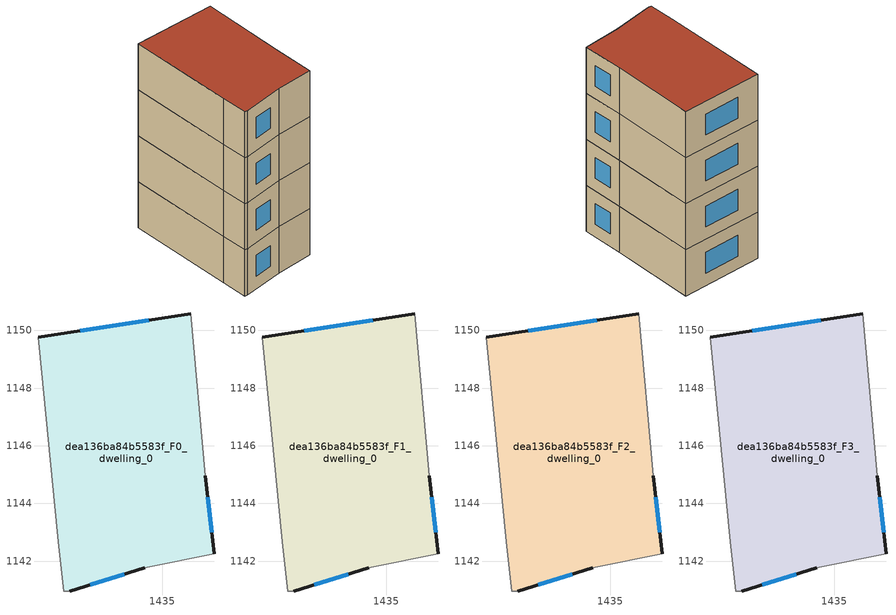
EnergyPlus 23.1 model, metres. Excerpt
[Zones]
dea136ba84b5583f_F0_dwelling_0
 floor ground (EU_floor_Construction): 1436,1150.57 1436.5,1144.96 1436.8,1142.26 1434.4,1141.76 1431.8,1140.96 1431.6,1140.96 1431.4,1142.66 1430.7,1149.77 z0
 wall outside (EU_wall_Construction): 1431.8,1140.96 1434.4,1141.76 / 1436,1150.57 1430.7,1149.77 / 1436.8,1142.26 1436.5,1144.96 z0:3
 wall adiabatic (EU_wall_Construction): 1434.4,1141.76 1436.8,1142.26 / 1430.7,1149.77 1431.4,1142.66 1431.6,1140.96 1431.8,1140.96 / 1436.5,1144.96 1436,1150.57 z0:3
 window (EU_Window_Construction): 1432.51,1141.18 1433.68,1141.54 / 1434.54,1150.35 1432.16,1149.99 / 1436.72,1143 1436.58,1144.22 z0.83:2.17
dea136ba84b5583f_F1_dwelling_0
 floor to dea136ba84b5583f_F0_dwelling_0 (EU_floor_Construction): 1436,1150.57 1436.5,1144.96 1436.8,1142.26 1434.4,1141.76 1431.8,1140.96 1431.6,1140.96 1431.4,1142.66 1430.7,1149.77 z3
 wall outside (EU_wall_Construction): 1431.8,1140.96 1434.4,1141.76 / 1436,1150.57 1430.7,1149.77 / 1436.8,1142.26 1436.5,1144.96 z3:6
 wall adiabatic (EU_wall_Construction): 1434.4,1141.76 1436.8,1142.26 / 1430.7,1149.77 1431.4,1142.66 1431.6,1140.96 1431.8,1140.96 / 1436.5,1144.96 1436,1150.57 z3:6
 window (EU_Window_Construction): 1432.51,1141.18 1433.68,1141.54 / 1434.54,1150.35 1432.16,1149.99 / 1436.72,1143 1436.58,1144.22 z3.83:5.17
dea136ba84b5583f_F2_dwelling_0
 floor to dea136ba84b5583f_F1_dwelling_0 (EU_floor_Construction): 1436,1150.57 1436.5,1144.96 1436.8,1142.26 1434.4,1141.76 1431.8,1140.96 1431.6,1140.96 1431.4,1142.66 1430.7,1149.77 z6
 wall outside (EU_wall_Construction): 1431.8,1140.96 1434.4,1141.76 / 1436,1150.57 1430.7,1149.77 / 1436.8,1142.26 1436.5,1144.96 z6:9
 wall adiabatic (EU_wall_Construction): 1434.4,1141.76 1436.8,1142.26 / 1430.7,1149.77 1431.4,1142.66 1431.6,1140.96 1431.8,1140.96 / 1436.5,1144.96 1436,1150.57 z6:9
 window (EU_Window_Construction): 1432.51,1141.18 1433.68,1141.54 / 1434.54,1150.35 1432.16,1149.99 / 1436.72,1143 1436.58,1144.22 z6.83:8.17
dea136ba84b5583f_F3_dwelling_0
 floor to dea136ba84b5583f_F2_dwelling_0 (EU_floor_Construction): 1436,1150.57 1436.5,1144.96 1436.8,1142.26 1434.4,1141.76 1431.8,1140.96 1431.6,1140.96 1431.4,1142.66 1430.7,1149.77 z9
 wall outside (EU_wall_Construction): 1431.8,1140.96 1434.4,1141.76 / 1436,1150.57 1430.7,1149.77 / 1436.8,1142.26 1436.5,1144.96 z9:12
 wall adiabatic (EU_wall_Construction): 1434.4,1141.76 1436.8,1142.26 / 1430.7,1149.77 1431.4,1142.66 1431.6,1140.96 1431.8,1140.96 / 1436.5,1144.96 1436,1150.57 z9:12
 window (EU_Window_Construction): 1432.51,1141.18 1433.68,1141.54 / 1434.54,1150.35 1432.16,1149.99 / 1436.72,1143 1436.58,1144.22 z9.83:11.17
 roof outside (EU_roof_Construction): 1436.8,1142.26 1436.5,1144.96 1436,1150.57 1430.7,1149.77 1431.4,1142.66 1431.6,1140.96 1431.8,1140.96 1434.4,1141.76 z12
[Building]
EU S2 Campaign: North Axis=0; Terrain=City; Solar Distribution=FullExterior
[Site:Location]
Lyon-Bron: Latitude=45.75; Longitude=5; Time Zone=1; Elevation=198
[SizingPeriod:WeatherFileDays]
AnnualSizingPeriod: Begin Month=1; Begin Day of Month=1; End Month=12; End Day of Month=31; Day of Week for Start Day=Monday; Use Weather File Daylight Saving Period=No; Use Weather File Rain and Snow Indicators=No
[MATERIAL]
EU_InternalMass_Material: Roughness=MediumRough; Thickness=0.1; Conductivity=1; Density=1800; Specific Heat=900; Thermal Absorptance=0.9; Solar Absorptance=0.7; Visible Absorptance=0.7
[MATERIAL:NOMASS] Roughness=MediumRough; Thermal Absorptance=0.9; Solar Absorptance=0.7; Visible Absorptance=0.7
Name | Thermal Resistance
EU_wall_NoMass | 0.87146
EU_roof_NoMass | 0.842276
EU_floor_NoMass | 0.496999
[WINDOWMATERIAL:SIMPLEGLAZINGSYSTEM]
EU_Window_SimpleGlazing: UFactor=2.2525; Solar Heat Gain Coefficient=0.76; Visible Transmittance=0.76
[CONSTRUCTION]
EU_wall_Construction: EU_wall_NoMass
EU_roof_Construction: EU_roof_NoMass
EU_floor_Construction: EU_floor_NoMass
EU_Window_Construction: EU_Window_SimpleGlazing
EU_InternalMass_Construction: EU_InternalMass_Material
[ZONE] Type=1; Multiplier=1; Ceiling Height=autocalculate; Floor Area=autocalculate; Part of Total Floor Area=Yes
Name | Volume
dea136ba84b5583f_F0_dwelling_0 | 136.854
dea136ba84b5583f_F1_dwelling_0; dea136ba84b5583f_F2_dwelling_0; dea136ba84b5583f_F3_dwelling_0 | 136.855
[INTERNALMASS] Construction=EU_InternalMass_Construction; Surface Area=45.6184
Name | Zone or ZoneList
dea136ba84b5583f_F0_dwelling_0_EU_InternalMass | dea136ba84b5583f_F0_dwelling_0
dea136ba84b5583f_F1_dwelling_0_EU_InternalMass | dea136ba84b5583f_F1_dwelling_0
dea136ba84b5583f_F2_dwelling_0_EU_InternalMass | dea136ba84b5583f_F2_dwelling_0
dea136ba84b5583f_F3_dwelling_0_EU_InternalMass | dea136ba84b5583f_F3_dwelling_0
[OTHEREQUIPMENT] Fuel Type=Electricity; Design Level Calculation Method=Watts/Area; Power per Zone Floor Area=1; Fraction Latent=0; Fraction Radiant=0; Fraction Lost=0; Carbon Dioxide Generation Rate=0; EndUse Subcategory=EU_Step8_InternalGains
Name | Zone or ZoneList or Space or SpaceList | Schedule
EU_Step8_InternalGain_dea136ba84b5583f_F0_dwelling_0_f000 | dea136ba84b5583f_F0_dwelling_0 | EU_Step8_GainSchedule_dea136ba84b5583f_F0_dwelling_0_f000
EU_Step8_InternalGain_dea136ba84b5583f_F1_dwelling_0_f000 | dea136ba84b5583f_F1_dwelling_0 | EU_Step8_GainSchedule_dea136ba84b5583f_F1_dwelling_0_f000
EU_Step8_InternalGain_dea136ba84b5583f_F2_dwelling_0_f000 | dea136ba84b5583f_F2_dwelling_0 | EU_Step8_GainSchedule_dea136ba84b5583f_F2_dwelling_0_f000
EU_Step8_InternalGain_dea136ba84b5583f_F3_dwelling_0_f000 | dea136ba84b5583f_F3_dwelling_0 | EU_Step8_GainSchedule_dea136ba84b5583f_F3_dwelling_0_f000
[ZONEVENTILATION:DESIGNFLOWRATE] Schedule=EU_AlwaysOn; Design Flow Rate Calculation Method=AirChanges/Hour; Air Changes per Hour=0.425; Ventilation Type=Natural; Fan Pressure Rise=0; Fan Total Efficiency=1; Constant Term Coefficient=1; Temperature Term Coefficient=0; Velocity Term Coefficient=0; Velocity Squared Term Coefficient=0; Minimum Indoor Temperature=-100; Maximum Indoor Temperature=100; Delta Temperature=-100; Minimum Outdoor Temperature=-100; Maximum Outdoor Temperature=100; Maximum Wind Speed=40
Name | Zone or ZoneList or Space or SpaceList
EU_ConstantAir_dea136ba84b5583f_F0_dwelling_0 | dea136ba84b5583f_F0_dwelling_0
EU_ConstantAir_dea136ba84b5583f_F1_dwelling_0 | dea136ba84b5583f_F1_dwelling_0
EU_ConstantAir_dea136ba84b5583f_F2_dwelling_0 | dea136ba84b5583f_F2_dwelling_0
EU_ConstantAir_dea136ba84b5583f_F3_dwelling_0 | dea136ba84b5583f_F3_dwelling_0
[HVACTEMPLATE:THERMOSTAT] Constant Heating Setpoint=20; Constant Cooling Setpoint=50
EU_HeatOnly_dea136ba84b5583f_F0_dwelling_0; EU_HeatOnly_dea136ba84b5583f_F1_dwelling_0; EU_HeatOnly_dea136ba84b5583f_F2_dwelling_0; EU_HeatOnly_dea136ba84b5583f_F3_dwelling_0
[HVACTEMPLATE:ZONE:IDEALLOADSAIRSYSTEM] System Availability Schedule=EU_AlwaysOn; Maximum Heating Supply Air Temperature=50; Minimum Cooling Supply Air Temperature=13; Maximum Heating Supply Air Humidity Ratio=0.0156; Minimum Cooling Supply Air Humidity Ratio=0.0077; Heating Limit=NoLimit; Cooling Limit=NoLimit; Heating Availability Schedule=EU_AlwaysOn; Cooling Availability Schedule=EU_CoolingOff; Dehumidification Control Type=ConstantSensibleHeatRatio; Cooling Sensible Heat Ratio=0.7; Dehumidification Setpoint=60; Humidification Control Type=None; Humidification Setpoint=30; Outdoor Air Method=None; Outdoor Air Flow Rate per Person=0.00944; Outdoor Air Flow Rate per Zone Floor Area=0; Outdoor Air Flow Rate per Zone=0; Demand Controlled Ventilation Type=None; Outdoor Air Economizer Type=NoEconomizer; Heat Recovery Type=None; Sensible Heat Recovery Effectiveness=0.7; Latent Heat Recovery Effectiveness=0.65
Name | Template Thermostat
dea136ba84b5583f_F0_dwelling_0 | EU_HeatOnly_dea136ba84b5583f_F0_dwelling_0
dea136ba84b5583f_F1_dwelling_0 | EU_HeatOnly_dea136ba84b5583f_F1_dwelling_0
dea136ba84b5583f_F2_dwelling_0 | EU_HeatOnly_dea136ba84b5583f_F2_dwelling_0
dea136ba84b5583f_F3_dwelling_0 | EU_HeatOnly_dea136ba84b5583f_F3_dwelling_0
[SIZING:ZONE] Zone Cooling Design Supply Air Temperature Input Method=SupplyAirTemperature; Zone Cooling Design Supply Air Temperature=13; Zone Heating Design Supply Air Temperature Input Method=SupplyAirTemperature; Zone Heating Design Supply Air Temperature=50; Zone Cooling Design Supply Air Humidity Ratio=0.008; Zone Heating Design Supply Air Humidity Ratio=0.008; Cooling Design Air Flow Method=DesignDay; Cooling Design Air Flow Rate=0; Cooling Minimum Air Flow per Zone Floor Area=0.000762; Cooling Minimum Air Flow=0; Cooling Minimum Air Flow Fraction=0.2; Heating Design Air Flow Method=DesignDay; Heating Design Air Flow Rate=0; Heating Maximum Air Flow per Zone Floor Area=0.002032; Heating Maximum Air Flow=0.141576; Heating Maximum Air Flow Fraction=0.3; Account for Dedicated Outdoor Air System=No; Dedicated Outdoor Air System Control Strategy=NeutralSupplyAir; Dedicated Outdoor Air Low Setpoint Temperature for Design=autosize; Dedicated Outdoor Air High Setpoint Temperature for Design=autosize; Zone Load Sizing Method=Sensible Load Only No Latent Load; Zone Latent Cooling Design Supply Air Humidity Ratio Input Method=HumidityRatioDifference; Zone Cooling Design Supply Air Humidity Ratio Difference=0.005; Zone Latent Heating Design Supply Air Humidity Ratio Input Method=HumidityRatioDifference; Zone Humidification Design Supply Air Humidity Ratio Difference=0.005
dea136ba84b5583f_F0_dwelling_0; dea136ba84b5583f_F1_dwelling_0; dea136ba84b5583f_F2_dwelling_0; dea136ba84b5583f_F3_dwelling_0
[SCHEDULE:CONSTANT]
Name | Hourly Value
EU_AlwaysOn | 1
EU_CoolingOff | 0
[SCHEDULE:FILE] Column Number=1; Rows to Skip at Top=0; Number of Hours of Data=8760; Column Separator=Comma; Interpolate to Timestep=No; Minutes per Item=60; Adjust Schedule for Daylight Savings=Yes
Name | File
EU_Step8_GainSchedule_dea136ba84b5583f_F0_dwelling_0_f000 | ../../schedules/dea136ba84b5583f/dea136ba84b5583f_F0_dwelling_0_f000_gain.csv
EU_Step8_GainSchedule_dea136ba84b5583f_F1_dwelling_0_f000 | ../../schedules/dea136ba84b5583f/dea136ba84b5583f_F1_dwelling_0_f000_gain.csv
EU_Step8_GainSchedule_dea136ba84b5583f_F2_dwelling_0_f000 | ../../schedules/dea136ba84b5583f/dea136ba84b5583f_F2_dwelling_0_f000_gain.csv
EU_Step8_GainSchedule_dea136ba84b5583f_F3_dwelling_0_f000 | ../../schedules/dea136ba84b5583f/dea136ba84b5583f_F3_dwelling_0_f000_gain.csv
